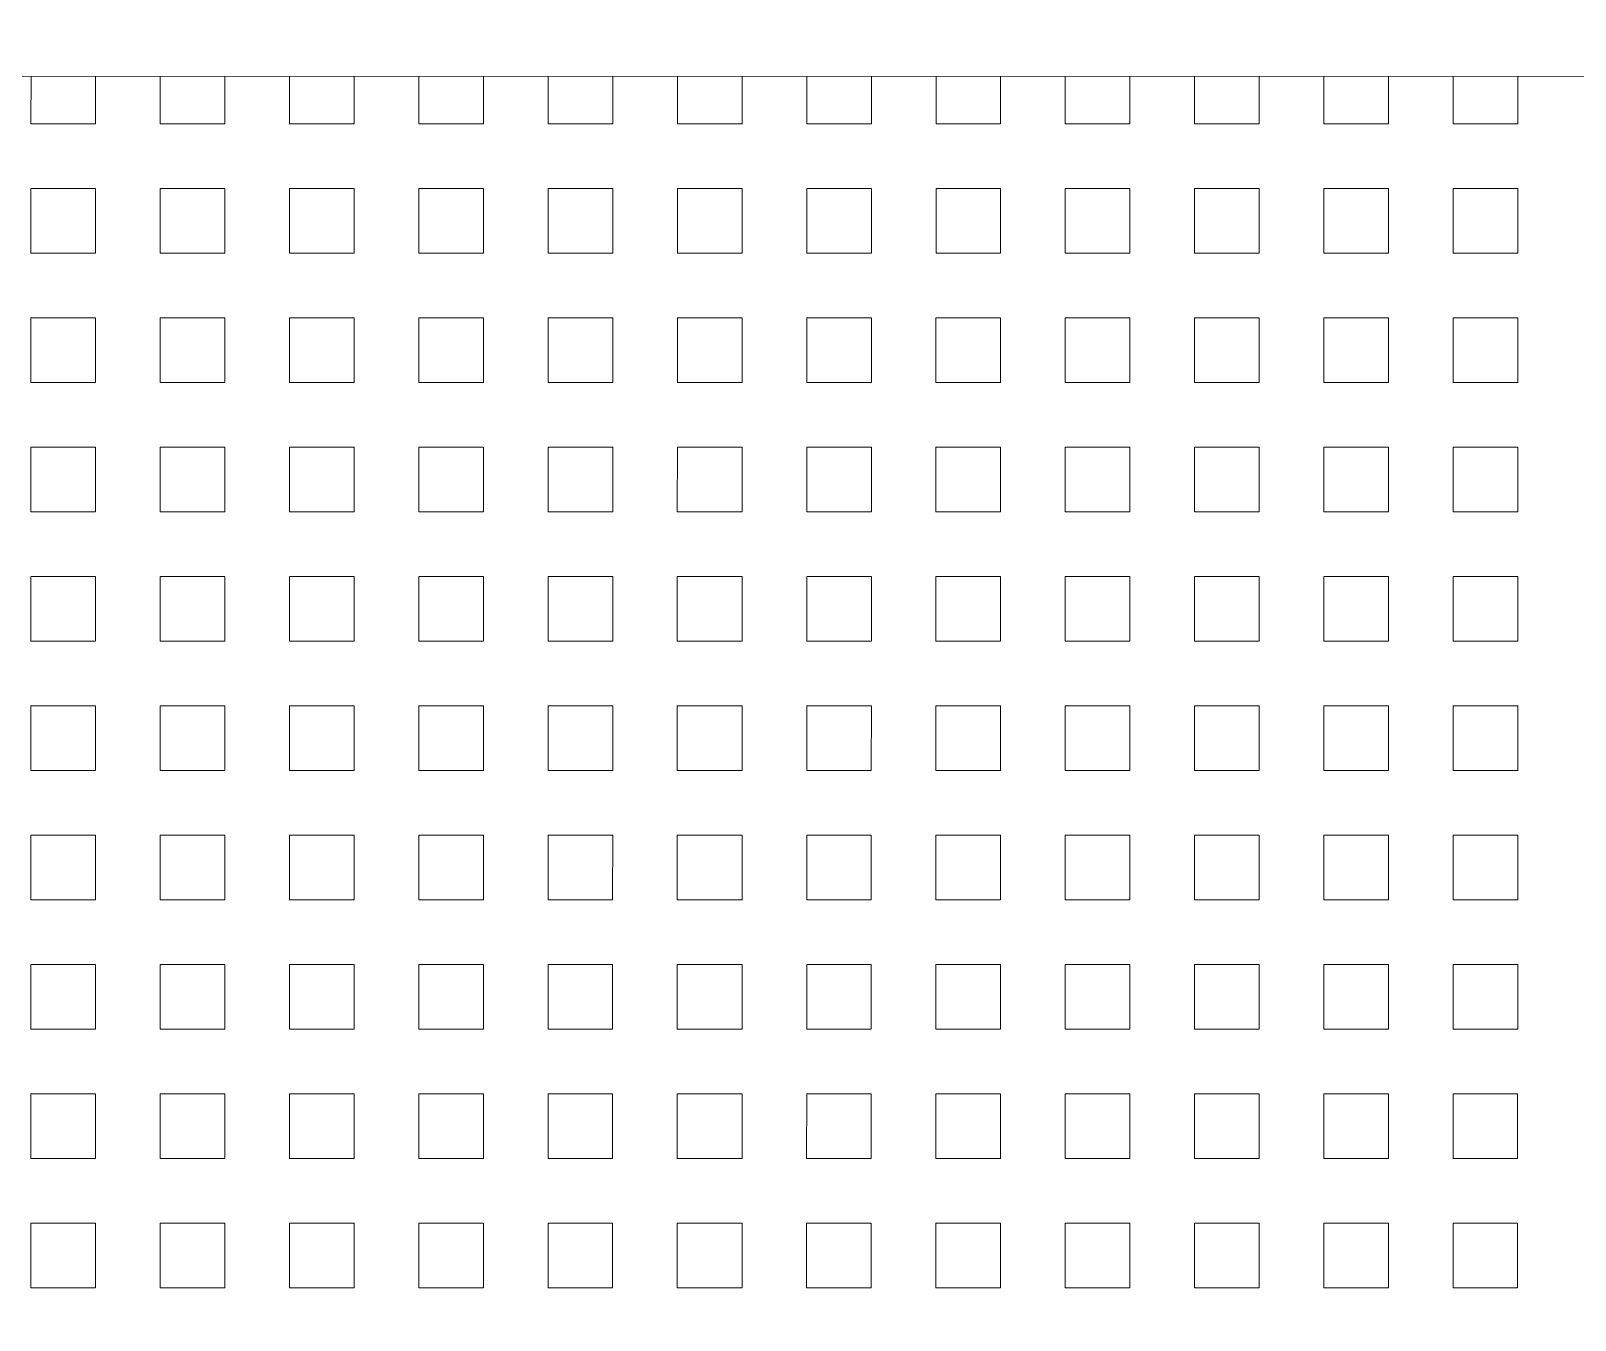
# Model space of a CAD drawing. Extents: x 3377 to 3790, y 1673 to 1846.
# Drawn here: x 3523.047 to 3524.563, y 1741.454 to 1742.719 of the extents above; entities that cross this region are included whole.
import ezdxf

# ---------------------------------------------------------------- set-up
doc = ezdxf.new("R2010")
doc.units = 0
doc.header["$LTSCALE"] = 2
doc.layers.add('PDF7_0', color=7, linetype='Continuous', true_color=0xc6c6c6)
doc.layers.add('PDF7_04-DETALHE', color=7, linetype='Continuous', true_color=0xc6c6c6)

msp = doc.modelspace()

# ---------------------------------------------------------------- linework, layer by layer
at = {"layer": 'PDF7_0', "color": 7, "lineweight": 0}
msp.add_lwpolyline([(3535.3855, 1740.0119), (3535.4109, 1740.0246, 0.281336), (3525.315, 1746.2033, 0.281573), (3515.2182, 1740.026), (3515.2436, 1740.0133, -0.281686), (3525.315, 1746.1737, -0.281456)], format="xyb", close=True, dxfattribs=at)
for points in [[(3535.1359, 1740.2658, 0.27384), (3525.315, 1746.0721, 0.27384), (3515.4933, 1740.2672), (3515.8402, 1740.0725, -0.27356), (3525.3149, 1745.6743, -0.273821), (3534.7846, 1740.0712), (3534.7381, 1740.1558), (3535.0893, 1740.3547), (3535.1359, 1740.2658), (3535.212, 1740.0712)], [(3535.0851, 1740.2828, 0.272189), (3525.315, 1746.0383, 0.272189), (3515.5441, 1740.2841), (3515.8276, 1740.1233, -0.272462), (3525.3149, 1745.7124), (3525.315, 1746.0383), (3525.3149, 1745.7124, -0.272294), (3534.8016, 1740.122)], [(3535.1866, 1740.0712), (3534.7846, 1740.0712), (3534.6704, 1740.0712, 0.272283), (3525.3149, 1745.5728, 0.272349), (3515.9545, 1740.0725), (3515.8402, 1740.0725), (3515.4425, 1740.0725)]]:
    msp.add_lwpolyline(points, format="xyb", dxfattribs=at)
msp.add_lwpolyline([(3528.3613, 1741.3749), (3528.3614, 1742.674), (3522.2638, 1742.6744), (3522.2637, 1741.3754)], dxfattribs=at)
at = {"layer": 'PDF7_04-DETALHE', "lineweight": 0}
for points in [[(3523.0467, 1742.6744), (3523.0466, 1742.6278), (3523.1101, 1742.6278), (3523.1101, 1742.6744)], [(3523.1736, 1742.6744), (3523.1736, 1742.6278), (3523.2371, 1742.6278), (3523.2371, 1742.6744)], [(3523.3005, 1742.6744), (3523.3005, 1742.6278), (3523.364, 1742.6278), (3523.364, 1742.6743)], [(3523.4275, 1742.6743), (3523.4275, 1742.6278), (3523.491, 1742.6278), (3523.491, 1742.6743)], [(3523.5544, 1742.6743), (3523.5544, 1742.6278), (3523.6179, 1742.6278), (3523.6179, 1742.6743)], [(3523.6814, 1742.6743), (3523.6814, 1742.6278), (3523.7448, 1742.6278), (3523.7448, 1742.6743)], [(3523.8083, 1742.6743), (3523.8083, 1742.6278), (3523.8718, 1742.6278), (3523.8718, 1742.6743)], [(3523.9353, 1742.6743), (3523.9353, 1742.6278), (3523.9987, 1742.6278), (3523.9987, 1742.6743)], [(3524.0622, 1742.6743), (3524.0622, 1742.6278), (3524.1257, 1742.6277), (3524.1257, 1742.6743)], [(3524.1892, 1742.6743), (3524.1892, 1742.6277), (3524.2526, 1742.6277), (3524.2526, 1742.6743)], [(3524.3161, 1742.6743), (3524.3161, 1742.6277), (3524.3796, 1742.6277), (3524.3796, 1742.6743)], [(3524.443, 1742.6743), (3524.443, 1742.6277), (3524.5065, 1742.6277), (3524.5065, 1742.6743)]]:
    msp.add_lwpolyline(points, dxfattribs=at)
for points in [[(3523.1101, 1742.5643), (3523.1101, 1742.5009), (3523.0466, 1742.5009), (3523.0466, 1742.5643)], [(3523.2371, 1742.5643), (3523.2371, 1742.5009), (3523.1736, 1742.5009), (3523.1736, 1742.5643)], [(3523.364, 1742.5643), (3523.364, 1742.5009), (3523.3005, 1742.5009), (3523.3005, 1742.5643)], [(3523.491, 1742.5643), (3523.4909, 1742.5008), (3523.4275, 1742.5009), (3523.4275, 1742.5643)], [(3523.6179, 1742.5643), (3523.6179, 1742.5008), (3523.5544, 1742.5008), (3523.5544, 1742.5643)], [(3523.7448, 1742.5643), (3523.7448, 1742.5008), (3523.6814, 1742.5008), (3523.6814, 1742.5643)], [(3523.8718, 1742.5643), (3523.8718, 1742.5008), (3523.8083, 1742.5008), (3523.8083, 1742.5643)], [(3523.9987, 1742.5643), (3523.9987, 1742.5008), (3523.9353, 1742.5008), (3523.9353, 1742.5643)], [(3524.1257, 1742.5643), (3524.1257, 1742.5008), (3524.0622, 1742.5008), (3524.0622, 1742.5643)], [(3524.2526, 1742.5643), (3524.2526, 1742.5008), (3524.1891, 1742.5008), (3524.1891, 1742.5643)], [(3524.3796, 1742.5643), (3524.3796, 1742.5008), (3524.3161, 1742.5008), (3524.3161, 1742.5643)], [(3524.5065, 1742.5643), (3524.5065, 1742.5008), (3524.443, 1742.5008), (3524.443, 1742.5643)], [(3523.1101, 1742.4374), (3523.1101, 1742.3739), (3523.0466, 1742.3739), (3523.0466, 1742.4374)], [(3523.2371, 1742.4374), (3523.237, 1742.3739), (3523.1736, 1742.3739), (3523.1736, 1742.4374)], [(3523.364, 1742.4374), (3523.364, 1742.3739), (3523.3005, 1742.3739), (3523.3005, 1742.4374)], [(3523.4909, 1742.4374), (3523.4909, 1742.3739), (3523.4275, 1742.3739), (3523.4275, 1742.4374)], [(3523.6179, 1742.4374), (3523.6179, 1742.3739), (3523.5544, 1742.3739), (3523.5544, 1742.4374)], [(3523.7448, 1742.4374), (3523.7448, 1742.3739), (3523.6814, 1742.3739), (3523.6814, 1742.4374)], [(3523.8718, 1742.4373), (3523.8718, 1742.3739), (3523.8083, 1742.3739), (3523.8083, 1742.4374)], [(3523.9987, 1742.4373), (3523.9987, 1742.3739), (3523.9352, 1742.3739), (3523.9352, 1742.4373)], [(3524.1257, 1742.4373), (3524.1257, 1742.3739), (3524.0622, 1742.3739), (3524.0622, 1742.4373)], [(3524.2526, 1742.4373), (3524.2526, 1742.3739), (3524.1891, 1742.3739), (3524.1891, 1742.4373)], [(3524.3796, 1742.4373), (3524.3796, 1742.3738), (3524.3161, 1742.3738), (3524.3161, 1742.4373)], [(3524.5065, 1742.4373), (3524.5065, 1742.3738), (3524.443, 1742.3738), (3524.443, 1742.4373)], [(3523.1101, 1742.3105), (3523.1101, 1742.247), (3523.0466, 1742.247), (3523.0466, 1742.3105)], [(3523.237, 1742.3104), (3523.237, 1742.247), (3523.1736, 1742.247), (3523.1736, 1742.3105)], [(3523.364, 1742.3104), (3523.364, 1742.247), (3523.3005, 1742.247), (3523.3005, 1742.3104)], [(3523.4909, 1742.3104), (3523.4909, 1742.247), (3523.4275, 1742.247), (3523.4275, 1742.3104)], [(3523.6179, 1742.3104), (3523.6179, 1742.2469), (3523.5544, 1742.247), (3523.5544, 1742.3104)], [(3523.7448, 1742.3104), (3523.7448, 1742.2469), (3523.6813, 1742.2469), (3523.6814, 1742.3104)], [(3523.8718, 1742.3104), (3523.8718, 1742.2469), (3523.8083, 1742.2469), (3523.8083, 1742.3104)], [(3523.9987, 1742.3104), (3523.9987, 1742.2469), (3523.9352, 1742.2469), (3523.9352, 1742.3104)], [(3524.1257, 1742.3104), (3524.1257, 1742.2469), (3524.0622, 1742.2469), (3524.0622, 1742.3104)], [(3524.2526, 1742.3104), (3524.2526, 1742.2469), (3524.1891, 1742.2469), (3524.1891, 1742.3104)], [(3524.3795, 1742.3104), (3524.3795, 1742.2469), (3524.3161, 1742.2469), (3524.3161, 1742.3104)], [(3524.5065, 1742.3104), (3524.5065, 1742.2469), (3524.443, 1742.2469), (3524.443, 1742.3104)], [(3523.1101, 1742.1835), (3523.1101, 1742.12), (3523.0466, 1742.12), (3523.0466, 1742.1835)], [(3523.237, 1742.1835), (3523.237, 1742.12), (3523.1736, 1742.12), (3523.1736, 1742.1835)], [(3523.364, 1742.1835), (3523.364, 1742.12), (3523.3005, 1742.12), (3523.3005, 1742.1835)], [(3523.4909, 1742.1835), (3523.4909, 1742.12), (3523.4274, 1742.12), (3523.4275, 1742.1835)], [(3523.6179, 1742.1835), (3523.6179, 1742.12), (3523.5544, 1742.12), (3523.5544, 1742.1835)], [(3523.7448, 1742.1835), (3523.7448, 1742.12), (3523.6813, 1742.12), (3523.6813, 1742.1835)], [(3523.8718, 1742.1835), (3523.8718, 1742.12), (3523.8083, 1742.12), (3523.8083, 1742.1835)], [(3523.9987, 1742.1835), (3523.9987, 1742.12), (3523.9352, 1742.12), (3523.9352, 1742.1835)], [(3524.1256, 1742.1834), (3524.1256, 1742.12), (3524.0622, 1742.12), (3524.0622, 1742.1834)], [(3524.2526, 1742.1834), (3524.2526, 1742.12), (3524.1891, 1742.12), (3524.1891, 1742.1834)], [(3524.3795, 1742.1834), (3524.3795, 1742.12), (3524.3161, 1742.12), (3524.3161, 1742.1834)], [(3524.5065, 1742.1834), (3524.5065, 1742.1199), (3524.443, 1742.1199), (3524.443, 1742.1834)], [(3523.1101, 1742.0566), (3523.1101, 1741.9931), (3523.0466, 1741.9931), (3523.0466, 1742.0566)], [(3523.237, 1742.0566), (3523.237, 1741.9931), (3523.1736, 1741.9931), (3523.1736, 1742.0566)], [(3523.364, 1742.0565), (3523.364, 1741.9931), (3523.3005, 1741.9931), (3523.3005, 1742.0566)], [(3523.4909, 1742.0565), (3523.4909, 1741.9931), (3523.4274, 1741.9931), (3523.4274, 1742.0565)], [(3523.6179, 1742.0565), (3523.6179, 1741.9931), (3523.5544, 1741.9931), (3523.5544, 1742.0565)], [(3523.7448, 1742.0565), (3523.7448, 1741.9931), (3523.6813, 1741.9931), (3523.6813, 1742.0565)], [(3523.8718, 1742.0565), (3523.8717, 1741.993), (3523.8083, 1741.993), (3523.8083, 1742.0565)], [(3523.9987, 1742.0565), (3523.9987, 1741.993), (3523.9352, 1741.993), (3523.9352, 1742.0565)], [(3524.1256, 1742.0565), (3524.1256, 1741.993), (3524.0622, 1741.993), (3524.0622, 1742.0565)], [(3524.2526, 1742.0565), (3524.2526, 1741.993), (3524.1891, 1741.993), (3524.1891, 1742.0565)], [(3524.3795, 1742.0565), (3524.3795, 1741.993), (3524.3161, 1741.993), (3524.3161, 1742.0565)], [(3524.5065, 1742.0565), (3524.5065, 1741.993), (3524.443, 1741.993), (3524.443, 1742.0565)], [(3523.1101, 1741.9296), (3523.1101, 1741.8661), (3523.0466, 1741.8662), (3523.0466, 1741.9296)], [(3523.237, 1741.9296), (3523.237, 1741.8661), (3523.1735, 1741.8661), (3523.1735, 1741.9296)], [(3523.364, 1741.9296), (3523.364, 1741.8661), (3523.3005, 1741.8661), (3523.3005, 1741.9296)], [(3523.4909, 1741.9296), (3523.4909, 1741.8661), (3523.4274, 1741.8661), (3523.4274, 1741.9296)], [(3523.6179, 1741.9296), (3523.6178, 1741.8661), (3523.5544, 1741.8661), (3523.5544, 1741.9296)], [(3523.7448, 1741.9296), (3523.7448, 1741.8661), (3523.6813, 1741.8661), (3523.6813, 1741.9296)], [(3523.8717, 1741.9296), (3523.8717, 1741.8661), (3523.8083, 1741.8661), (3523.8083, 1741.9296)], [(3523.9987, 1741.9296), (3523.9987, 1741.8661), (3523.9352, 1741.8661), (3523.9352, 1741.9296)], [(3524.1256, 1741.9296), (3524.1256, 1741.8661), (3524.0622, 1741.8661), (3524.0622, 1741.9296)], [(3524.2526, 1741.9295), (3524.2526, 1741.8661), (3524.1891, 1741.8661), (3524.1891, 1741.9295)], [(3524.3795, 1741.9295), (3524.3795, 1741.8661), (3524.316, 1741.8661), (3524.316, 1741.9295)], [(3524.5065, 1741.9295), (3524.5065, 1741.8661), (3524.443, 1741.8661), (3524.443, 1741.9295)], [(3523.1101, 1741.8027), (3523.1101, 1741.7392), (3523.0466, 1741.7392), (3523.0466, 1741.8027)], [(3523.237, 1741.8027), (3523.237, 1741.7392), (3523.1735, 1741.7392), (3523.1735, 1741.8027)], [(3523.364, 1741.8027), (3523.364, 1741.7392), (3523.3005, 1741.7392), (3523.3005, 1741.8027)], [(3523.4909, 1741.8027), (3523.4909, 1741.7392), (3523.4274, 1741.7392), (3523.4274, 1741.8027)], [(3523.6178, 1741.8026), (3523.6178, 1741.7392), (3523.5544, 1741.7392), (3523.5544, 1741.8026)], [(3523.7448, 1741.8026), (3523.7448, 1741.7392), (3523.6813, 1741.7392), (3523.6813, 1741.8026)], [(3523.8717, 1741.8026), (3523.8717, 1741.7392), (3523.8083, 1741.7392), (3523.8083, 1741.8026)], [(3523.9987, 1741.8026), (3523.9987, 1741.7391), (3523.9352, 1741.7391), (3523.9352, 1741.8026)], [(3524.1256, 1741.8026), (3524.1256, 1741.7391), (3524.0621, 1741.7391), (3524.0622, 1741.8026)], [(3524.2526, 1741.8026), (3524.2526, 1741.7391), (3524.1891, 1741.7391), (3524.1891, 1741.8026)], [(3524.3795, 1741.8026), (3524.3795, 1741.7391), (3524.316, 1741.7391), (3524.316, 1741.8026)], [(3524.5065, 1741.8026), (3524.5065, 1741.7391), (3524.443, 1741.7391), (3524.443, 1741.8026)], [(3523.1101, 1741.6757), (3523.1101, 1741.6123), (3523.0466, 1741.6123), (3523.0466, 1741.6757)], [(3523.237, 1741.6757), (3523.237, 1741.6123), (3523.1735, 1741.6123), (3523.1735, 1741.6757)], [(3523.3639, 1741.6757), (3523.3639, 1741.6122), (3523.3005, 1741.6122), (3523.3005, 1741.6757)], [(3523.4909, 1741.6757), (3523.4909, 1741.6122), (3523.4274, 1741.6122), (3523.4274, 1741.6757)], [(3523.6178, 1741.6757), (3523.6178, 1741.6122), (3523.5544, 1741.6122), (3523.5544, 1741.6757)], [(3523.7448, 1741.6757), (3523.7448, 1741.6122), (3523.6813, 1741.6122), (3523.6813, 1741.6757)], [(3523.8717, 1741.6757), (3523.8717, 1741.6122), (3523.8082, 1741.6122), (3523.8083, 1741.6757)], [(3523.9987, 1741.6757), (3523.9987, 1741.6122), (3523.9352, 1741.6122), (3523.9352, 1741.6757)], [(3524.1256, 1741.6757), (3524.1256, 1741.6122), (3524.0621, 1741.6122), (3524.0621, 1741.6757)], [(3524.2526, 1741.6757), (3524.2526, 1741.6122), (3524.1891, 1741.6122), (3524.1891, 1741.6757)], [(3524.3795, 1741.6756), (3524.3795, 1741.6122), (3524.316, 1741.6122), (3524.316, 1741.6757)], [(3524.5064, 1741.6756), (3524.5064, 1741.6122), (3524.443, 1741.6122), (3524.443, 1741.6756)], [(3523.11, 1741.5488), (3523.11, 1741.4853), (3523.0466, 1741.4853), (3523.0466, 1741.5488)], [(3523.237, 1741.5488), (3523.237, 1741.4853), (3523.1735, 1741.4853), (3523.1735, 1741.5488)], [(3523.3639, 1741.5488), (3523.3639, 1741.4853), (3523.3005, 1741.4853), (3523.3005, 1741.5488)], [(3523.4909, 1741.5488), (3523.4909, 1741.4853), (3523.4274, 1741.4853), (3523.4274, 1741.5488)], [(3523.6178, 1741.5488), (3523.6178, 1741.4853), (3523.5544, 1741.4853), (3523.5544, 1741.5488)], [(3523.7448, 1741.5487), (3523.7448, 1741.4853), (3523.6813, 1741.4853), (3523.6813, 1741.5487)], [(3523.8717, 1741.5487), (3523.8717, 1741.4853), (3523.8082, 1741.4853), (3523.8082, 1741.5487)], [(3523.9987, 1741.5487), (3523.9987, 1741.4853), (3523.9352, 1741.4853), (3523.9352, 1741.5487)], [(3524.1256, 1741.5487), (3524.1256, 1741.4852), (3524.0621, 1741.4853), (3524.0621, 1741.5487)], [(3524.2526, 1741.5487), (3524.2525, 1741.4852), (3524.1891, 1741.4852), (3524.1891, 1741.5487)], [(3524.3795, 1741.5487), (3524.3795, 1741.4852), (3524.316, 1741.4852), (3524.316, 1741.5487)], [(3524.5064, 1741.5487), (3524.5064, 1741.4852), (3524.443, 1741.4852), (3524.443, 1741.5487)]]:
    msp.add_lwpolyline(points, close=True, dxfattribs=at)

doc.saveas('drawing.dxf')
